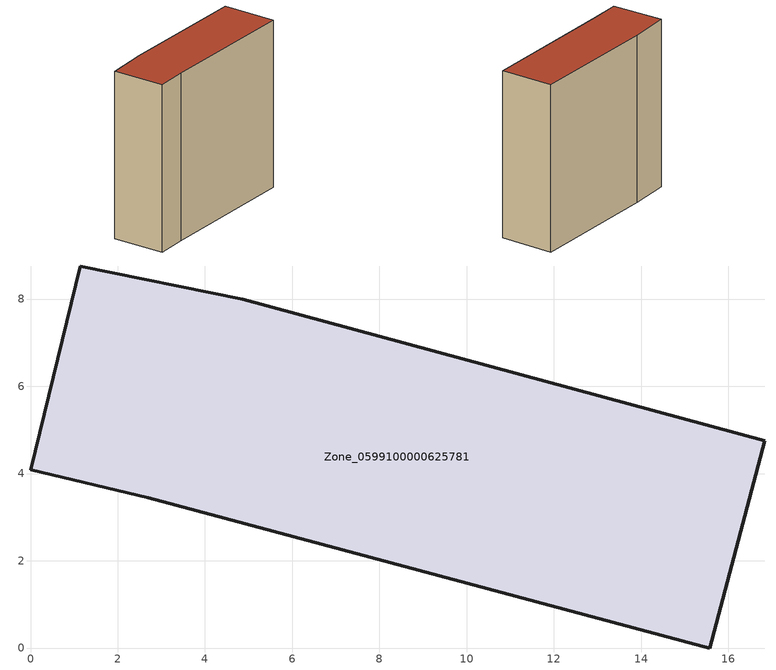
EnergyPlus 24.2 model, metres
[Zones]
Zone_0599100000625781
 floor ground (C_G): 0,4.08 1.14,8.76 4.87,7.99 16.84,4.75 15.57,0 2.7,3.45 z0
 wall outside (C_F): 15.57,0 16.84,4.75 4.87,7.99 1.14,8.76 0,4.08 2.7,3.45 15.57,0 z0:15.34
 roof outside (C_R): 1.14,8.76 0,4.08 2.7,3.45 15.57,0 16.84,4.75 4.87,7.99 z15.34
[BUILDING]
Pand.0599100000625781: North Axis=0; Terrain=City; Loads Convergence Tolerance Value=0.04; Temperature Convergence Tolerance Value=0.4; Solar Distribution=FullExterior; Maximum Number of Warmup Days=25; Minimum Number of Warmup Days=1
[Site:Location]
Rotterdam.The.Hague.AP_ZH_NLD Design_Conditions: Latitude=51.96; Longitude=4.45; Time Zone=1; Elevation=-4.5
[SITE:GROUNDTEMPERATURE:BUILDINGSURFACE]
18, 18, 18, 18, 18, 18, 18, 18, 18, 18, 18, 18
[MATERIAL] Thermal Absorptance=0.9; Solar Absorptance=0.7; Visible Absorptance=0.7
Name | Roughness | Thickness | Conductivity | Density | Specific Heat
G.TI.1946 | MediumSmooth | 0.15 | 1 | 540 | 1210
F.TI.1946 | Rough | 0.3 | 0.857143 | 1920 | 840
R.TI.1946 | MediumRough | 0.2 | 0.1 | 1500 | 1000
[CONSTRUCTION]
C_G: G.TI.1946
C_F: F.TI.1946
C_R: R.TI.1946
[ZONE]
Zone_0599100000625781: Type=1; Multiplier=1; Ceiling Height=Autocalculate; Volume=Autocalculate; Floor Area=autocalculate; Part of Total Floor Area=Yes
[ZONEINFILTRATION:DESIGNFLOWRATE]
Infil_Zone_0599100000625781: Zone or ZoneList or Space or SpaceList=Zone_0599100000625781; Schedule=AlwaysOn; Design Flow Rate Calculation Method=Flow/Area; Flow Rate per Floor Area=0.003; Constant Term Coefficient=1; Temperature Term Coefficient=0; Velocity Term Coefficient=0; Velocity Squared Term Coefficient=0
[HVACTEMPLATE:ZONE:IDEALLOADSAIRSYSTEM]
Zone_0599100000625781: Maximum Heating Supply Air Temperature=50; Minimum Cooling Supply Air Temperature=13; Maximum Heating Supply Air Humidity Ratio=0.0156; Minimum Cooling Supply Air Humidity Ratio=0.0077; Heating Limit=NoLimit; Cooling Limit=NoLimit; Dehumidification Control Type=ConstantSensibleHeatRatio; Cooling Sensible Heat Ratio=0.7; Dehumidification Setpoint=60; Humidification Control Type=None; Humidification Setpoint=30; Outdoor Air Method=None; Outdoor Air Flow Rate per Person=0.00944; Outdoor Air Flow Rate per Zone Floor Area=0; Outdoor Air Flow Rate per Zone=0; Demand Controlled Ventilation Type=None; Outdoor Air Economizer Type=NoEconomizer; Heat Recovery Type=None; Sensible Heat Recovery Effectiveness=0.7; Latent Heat Recovery Effectiveness=0.65
[ZONECONTROL:THERMOSTAT]
ThermostatControl_Zone_0599100000625781: Zone or ZoneList=Zone_0599100000625781; Control Type Schedule=DualSetpointControlType; Control 1=Thermostat_Zone_0599100000625781; Temperature Difference Between Cutout And Setpoint=0
[THERMOSTATSETPOINT:DUALSETPOINT]
Thermostat_Zone_0599100000625781: Heating Setpoint Temperature Schedule=HeatingSetpoint_Zone_0599100000625781; Cooling Setpoint Temperature Schedule=CoolingSetpoint_Zone_0599100000625781
[SCHEDULE:COMPACT]
HeatingSetpoint_Zone_0599100000625781: Through: 12/31, For: AllDays, Until: 24:00, 21
CoolingSetpoint_Zone_0599100000625781: Through: 12/31, For: AllDays, Until: 24:00, 24
DualSetpointControlType: Through: 12/31, For: AllDays, Until: 24:00, 4
AlwaysOn: Through: 12/31, For: AllDays, Until: 24:00, 1
